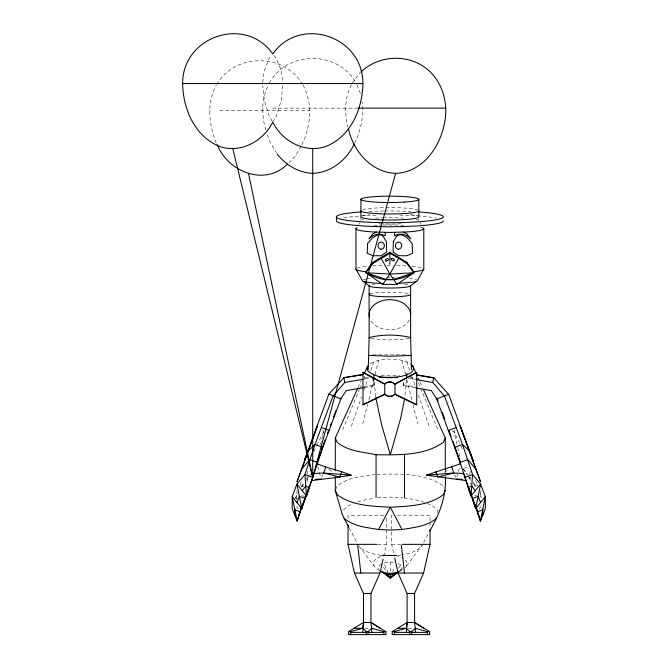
<?xml version="1.0" encoding="UTF-8"?>
<svg xmlns="http://www.w3.org/2000/svg" width="668" height="668" viewBox="0 0 668 668"><rect width="100%" height="100%" fill="white"/><g stroke="black" fill="none" stroke-linecap="round" stroke-linejoin="round"><path stroke-width="0.5" stroke-dasharray="3.34 2.5" d="M296.792 499.589L296.976 490.73M406.411 380.109L404.791 397.594M282.781 85.546L281.27 100.434L276.26 116.165L273.27 121.225M303.122 85.287C313.309 103.899 310.57 127.029 301.627 145.499M216.248 142.969C209.034 124.699 206.295 103.106 216.248 85.287M262.699 82.565L264.277 70.574L269.287 58.483L271.609 55.452M265.839 129.934C261.422 115.322 261.213 98.68 268.519 84.928M469.746 474.146L470.147 471.282M307.063 482.221L307.89 477.086M415.337 387.849L403.322 385.778L404.023 381.695M403.322 385.778L404.324 380.785M383.733 556.227L386.405 544.353L386.405 517.767M320.481 444.604L323.588 431.645L322.778 429.983M362.791 423.687L367.575 404.574M368.828 399.547L373.863 379.432M375.124 374.397L378.647 360.319C389.185 358.349 400.892 358.315 410.461 363.718M400.959 570.305L402.019 569.002L402.019 566.347L400.959 565.053L397.485 563.199M404.942 567.917L406.637 565.846L407.213 563.617L406.637 561.387L402.929 557.972M456.854 477.144L458.131 472.385M458.39 471.433L459.667 466.673M295.473 498.403L296.968 493.744M405.534 373.195L407.647 373.203M351.393 426.318L361.588 396.984M363.968 390.145L368.385 377.437M370.765 370.59L373.829 361.797L378.647 360.319M300.099 484.985L301.844 480.125M321.876 477.194L322.92 474.422M351.401 84.928C344.404 97.778 344.63 113.084 347.786 126.987M342.659 429.741L359.376 389.553M359.776 388.592L361.363 384.768M364.152 378.071L364.953 376.159M392.675 572.342L395.064 566.656M335.662 489.51L337.156 486.079C347.661 477.37 362.014 476.175 375.032 474.505M358.015 387.607L360.987 381.019M313.818 451.827L316.482 446.324M316.924 445.406L323.588 431.645M454.749 429.983L453.939 431.645L457.522 446.6M423.646 542.541L429.374 531.736M301.134 146.35L295.156 156.479L288.918 162.691M354.675 143.278C360.737 130.728 364.002 116.09 362.098 102.154M301.402 486.671L304.174 482.246M306.387 478.705L308.048 476.059M358.716 224.364L359.827 222.628M479.248 508.974L480.943 506.419M301.711 487.022L304.082 483.657M306.453 480.292L308.232 477.77M308.816 476.935L310.595 474.414M406.637 565.846L422.218 545.238C417.391 551.517 409.167 553.805 401.635 554.924M216.824 84.527C234.384 52.847 284.927 52.814 302.512 84.485M269.287 83.066C287.365 50.309 338.083 50.309 356.169 83.066M352.17 83.066L360.144 72.678M398.454 568.101L400.959 565.053M343.502 509.818L348.162 505.826L353.23 503.505M399.673 570.806L402.019 569.002M444.395 472.318L448.529 469.37M381.428 563.85L378.564 566.347L378.564 569.002M398.863 571.691L402.253 569.704L399.623 571.19M370.122 363.718L373.829 361.797M380.96 556.494C377.612 557.596 373.771 559.742 373.37 563.617C373.679 567.282 377.211 569.103 380.084 570.697M474.756 486.237L477.687 485.16M474.723 495.89L476.668 495.172M410.728 376.71L411.463 376.485M357.772 501.802L365.805 499.614L374.631 498.27M409.225 338.325C396.274 340.363 382.739 340.505 369.83 338.15M463.784 468.276L468.802 467.007M364.494 378.088L368.494 377.395M363.784 379.165L368.786 378.305M363.901 386.605L373.913 384.877L374.205 385.778L364.194 387.507M398.696 555.417L400.658 555.091M393.619 562.231L390.287 562.013L383.925 562.874L387.908 572.342M377.579 497.819L390.287 497.084L403.004 497.819M372.861 354.858L406.854 354.858M400.984 223.788L397.36 223.955A28.941 3.173 0 0 1 383.29 223.98M377.069 474.338C399.264 473.862 424.531 472.585 443.418 486.079L444.17 487.79M381.136 375.7L399.614 375.717M262.566 108.141L263.417 108.141M272.769 108.141L359.334 108.141M209.527 110.37L210.378 110.37M219.73 110.37L309.843 110.37M392.308 515.195L391.657 515.195L391.657 544.353L394.32 556.227M397.276 515.195L430.033 515.195L430.033 525.607M383.833 515.721L348.028 515.721L348.028 518.794M377.804 544.353L386.405 544.353M391.657 544.353L401.251 544.353M364.745 628.304L368.744 628.304M408.373 628.304L413.375 628.304M403.99 497.969L414.778 499.614L424.815 502.344M380.902 555.25C374.038 554.482 367.241 552.486 361.446 548.637M410.027 377.57L419.036 379.123M408.732 378.305L415.738 379.507M403.614 384.877L415.63 386.947M395.69 555.509L401.376 557.179M300.817 485.519L303.74 486.596M301.827 495.531L304.75 496.608M295.147 497.702L297.101 498.42M452.152 430.944L453.939 431.645L463.266 450.908M427.353 503.505L432.421 505.826L437.081 509.818L438.208 513.208M328.998 469.37L333.132 472.318M463.45 469.278L468.134 474.547M273.938 55.452L276.26 58.483L281.27 70.574L282.848 82.565M358.992 546.065L373.946 565.846M462.782 468.527L467.516 475.249M468.109 476.092L471.074 480.292M473.445 483.657L475.816 487.022M296.584 506.419L298.27 508.974M419.921 222.628L421.024 224.364M470.03 476.944L471.14 478.705M473.353 482.246L476.125 486.671M383.515 567.182L386.638 572.184M272.277 121.225L269.287 116.165L264.277 100.434L262.766 85.546M276.761 153.406L269.287 140.748L267.091 133.867M349.306 528.137L356.937 542.541M418.318 378.197L419.596 381.019M420.022 381.962L422.568 387.607M418.418 382.856L437.924 429.741M356.937 84.928L361.179 95.165M454.607 474.422L455.651 477.194M475.683 480.125L477.77 485.962M406.754 361.797L409.818 370.59M411.855 376.46L415.93 388.191M418.31 395.03L429.19 426.318M480.551 490.73L480.559 493.744L481.753 497.476M317.851 466.673L319.137 471.433M319.387 472.385L320.673 477.144M401.936 360.319L405.459 374.397M406.72 379.432L412.006 400.549M413.008 404.574L417.792 423.687M457.764 447.593L460.386 458.557M375.608 396.608L374.239 381.144M372.794 377.612L374.205 385.778M372.677 377.729L373.913 384.877M469.637 477.086L470.798 484.275M307.38 471.282L307.781 474.146M480.559 493.744L480.709 498.62M445.297 469.646L445.297 472.71M418.811 218.87L418.811 220.891M390.287 562.013L390.287 572.017M360.929 216.849L360.929 220.891M369.83 293.937A20.75 2.28 0 0 1 388.968 292.25A20.75 2.28 0 0 1 409.375 293.753M409.242 320.055A20.75 15.03 0 0 1 389.327 329.7A20.75 15.03 0 0 1 370.13 319.312M363.25 279.758A27.563 3.023 0 0 1 366.006 279.032M366.749 278.898A27.563 3.023 0 0 1 370.381 278.406M386.789 277.537A27.563 3.023 0 0 1 389.87 277.521M391.924 277.529A27.563 3.023 0 0 1 395.005 277.571M409.359 278.406A27.563 3.023 0 0 1 416.49 279.758M371.901 284.61A20.75 2.28 0 0 1 375.199 284.134M404.541 284.134A20.75 2.28 0 0 1 409.375 284.969M357.104 268.144A33.918 3.724 0 0 1 368.719 266.198M372.911 265.881A33.918 3.724 0 0 1 382.998 265.463M386.922 265.396A33.918 3.724 0 0 1 392.817 265.396M396.742 265.463A33.918 3.724 0 0 1 406.829 265.881M412.006 266.281A33.918 3.724 0 0 1 422.635 268.144M373.871 225.433A33.918 3.724 0 0 1 381.094 225.124M382.998 225.074A33.918 3.724 0 0 1 405.868 225.433M420.289 227.07A33.918 3.724 0 0 1 421.992 227.521M382.38 223.955A28.941 3.173 0 0 1 378.297 223.797M361.914 220.064A28.941 3.173 0 0 1 363.642 219.547M375.399 218.135A28.941 3.173 0 0 1 382.38 217.818M383.29 217.793A28.941 3.173 0 0 1 403.405 218.077M416.097 219.547A28.941 3.173 0 0 1 417.826 220.064M343.586 217.952A53.44 5.862 0 0 1 377.963 215.171M399.823 215.129A53.44 5.862 0 0 1 436.154 217.952M368.92 211.455A53.44 5.862 0 0 1 383.891 211.021M384.893 211.013A53.44 5.862 0 0 1 410.82 211.455M362.674 215.764A28.941 3.173 0 0 1 369.404 214.603M410.336 214.603A28.941 3.173 0 0 1 417.826 216.031M362.674 209.702A28.941 3.173 0 0 1 391.131 207.623A28.941 3.173 0 0 1 417.826 209.969"/><path stroke-width="1" d="M482.839 514.97L482.855 508.874M385.135 232.372L385.085 235.871C379.85 232.522 372.903 234.251 369.02 238.868L372.911 233.767L376.234 232.097M368.252 369.454L369.12 337.574L369.12 285.745A20.75 2.28 0 0 0 381.929 287.85A20.75 2.28 0 0 0 404.541 287.357L407.839 286.889A20.75 2.28 0 0 0 410.62 285.745L410.62 337.574L411.463 369.454M406.553 378.038L406.754 374.923L410.461 373.003L412.782 370.765L413.575 368.36L412.782 365.955L411.037 364.277M362.883 83.558C362.599 108.959 350.633 136.715 325.708 146.542C304.884 153.598 282.046 141.123 272.769 122.069C263.501 141.123 240.664 153.598 219.839 146.542C194.906 136.715 182.94 108.959 182.656 83.558C182.314 36.289 245.432 15.022 272.769 53.933C300.116 15.022 363.225 36.289 362.883 83.558L182.656 83.558M360.945 72.06C376.602 56.838 401.769 53.974 420.69 64.704C441.506 76.611 449.606 102.421 444.061 125.025C439.243 148.613 421.491 172.536 395.615 173.354C371.466 172.561 353.464 151.252 348.412 128.949M363.592 622.459L362.749 632.379M407.221 622.459L406.378 632.379M404.616 398.596L400.666 418.302L390.287 454.749L381.603 424.714L375.783 397.619M475.324 490.671L471.742 486.129L468.151 487.465L471.015 496.032L464.803 477.42L472.577 474.556L480.618 484.083L471.015 496.032L472.577 474.556L462.506 444.504L444.479 396.091L432.755 382.447L433.674 377.696L416.657 374.756M370.965 622.459L363.467 622.459L348.571 631.636L348.571 634.6L385.92 634.6L385.92 631.636L370.965 622.459L370.965 593.451L379.958 573.035L383.073 559.191M414.594 622.459L407.096 622.459L392.2 631.636L392.2 634.6L429.549 634.6L429.549 631.636L414.594 622.459L414.594 593.451L423.587 573.035L430.033 544.353L430.033 529.774M395.615 173.354L312.724 477.42L306.503 496.032L296.909 484.083L304.942 474.556L315.02 444.504L333.04 396.091L344.763 382.447L362.782 379.341M302.128 505.751L303.932 500.933L301.811 508.582L292.217 496.625L296.909 484.083L301.811 508.582L306.453 494.813M307.455 492.608L306.503 496.032L304.942 474.556L312.724 477.42L308.967 487.473M445.297 476.785C446.625 495.873 439.36 514.552 429.85 530.835M299.965 511.529L297.118 521.124L292.183 508.665L292.217 496.625L297.118 521.124L303.932 500.933M301.159 507.797L300.266 510.594L301.41 507.68M363.192 387.682L346.174 390.621L340.822 398.955L322.803 447.36L312.724 477.42L232.823 148.764M317.083 463.817L325.692 467.007L323.763 473.036L313.985 473.478L312.841 476.159M325.692 467.007L341.732 471.733L339.753 477.035L312.048 480.526M433.674 377.696L448.512 394.354L436.705 398.955L431.344 390.621L416.331 388.024M307.697 491.147L308.624 488.391L306.821 493.218M301.694 469.153L317.425 425.842L297.001 481.703L301.694 469.153L309.727 459.634L317.509 462.49M316.874 462.682L320.072 453.906M321.483 450.007L325.391 439.285M327.52 433.432L328.581 430.509M362.874 374.414L343.853 377.696L328.906 394.02L304.433 460.31L307.981 451.109L315.02 444.504L322.803 447.36L316.941 462.757M330.343 425.716L331.395 422.852M333.507 417.133L335.962 410.453M307.773 491.757L309.368 487.465L305.785 486.129L302.203 490.671M297.018 502.603L299.364 496.332L305.218 498.487L302.871 504.757M304.291 499.973L306.094 495.147M298.546 516.331L300.258 511.822L294.864 509.834M335.286 470.664L335.286 438.016L357.589 388.551M423.42 389.486L445.297 438.016L443.418 442.3C424.222 455.985 398.512 454.875 376.059 454.749C362.858 451.885 347.961 451.343 337.156 442.3L335.286 438.016M445.297 490.362L443.418 494.646C428.472 505.968 408.257 506.127 390.287 507.237C372.326 506.127 352.111 505.968 337.156 494.646L335.286 490.362L335.286 476.785M364.394 373.487L367.801 365.955L367.008 368.36L367.801 370.765C378.18 379.833 394.32 378.656 406.754 374.923M335.286 490.362L342.099 514.051L344.053 518.234C353.531 526.451 366.715 527.47 378.572 529.499L390.287 507.237L402.002 529.499C413.868 527.47 427.052 526.451 436.53 518.234M398.654 258.274L406.829 263.409L413.859 272.719C397.168 282.18 382.58 282.18 365.889 272.719L372.911 263.409L389.87 253.297L398.654 258.274L389.87 274.072L382.739 284.393L365.889 272.719L365.889 271.734L372.911 262.382L389.87 252.228L406.829 262.382L413.859 271.734L413.859 272.719L397.001 284.393L382.739 284.393L382.739 283.466M423.788 228.723L423.788 269.104L417.433 280.543A27.563 3.023 0 0 1 413.743 282.055L397.953 283.424M354.174 144.121C346.575 160.186 330.894 172.711 312.724 173.354C298.538 172.837 286.054 165.088 277.262 154.25M398.153 572.1L393.193 574.171L390.287 578.02L380.317 570.764M391.548 576.492L390.287 578.02L385.762 574.138M287.532 164.077C264.971 186.748 227.988 172.002 217.242 144.655M354.232 628.304L362.749 628.304L366.239 631.636L368.093 631.636L371.742 628.304L370.832 622.459L380.259 628.304M397.861 628.304L406.378 628.304L409.868 631.636L411.722 631.636L415.371 628.304L414.461 622.459L423.888 628.304M398.111 572.008L390.287 578.02L387.39 574.171L384.584 573.319L380.084 570.697M409.918 286.338L416.49 281.328M398.086 572.267L390.287 578.02L390.287 574.455L393.193 574.171M394.98 383.958L416.715 372.301L416.715 404.9L394.98 394.37A7.248 7.189 0 0 1 384.735 394.37L363 404.9L363 372.301L384.735 383.958A7.248 7.189 0 0 1 389.853 381.854L391.732 382.104L394.98 383.958L394.98 394.37M416.715 372.544L394.98 384.2L393.076 382.898M363 404.666L384.735 394.137A7.248 7.189 0 0 0 394.98 394.137L416.715 404.666M465.479 480.526L426.326 475.165L460.444 463.817M438.049 400.909L436.997 398.053L436.705 398.955L448.295 430.442L456.077 427.578M482.663 509.834L477.269 511.822L478.981 516.331M398.754 571.691C393.352 573.837 387.231 573.837 381.829 571.691M411.463 355.384L389.853 356.253L368.252 355.384M348.571 631.636L350.7 631.636L362.749 628.304L363.467 622.459L363.467 593.451L354.466 573.035L348.028 544.353L348.028 524.923M392.2 631.636L394.329 631.636L406.378 628.304L407.096 622.459L407.096 593.451L398.095 573.035L394.763 558.206M343.853 377.696L362.974 374.748M351.193 475.165L339.753 477.035L323.763 473.036L351.193 475.165L341.732 471.733M426.326 475.165L453.764 473.036L463.542 473.478L465.446 477.946M396.834 555.517L381.887 555.417M402.002 529.499L390.287 530.075L378.572 529.499M315.321 479.315L321.183 479.048M397.535 377.295L379.057 377.236M358.349 108.141L445.773 108.141M348.028 544.353L376.81 544.353M402.178 544.353L430.033 544.353M354.466 573.035L379.958 573.035M398.095 573.035L423.587 573.035M363.467 593.451L370.965 593.451M407.096 593.451L414.594 593.451M371.742 632.379L371.742 628.304L383.791 631.636L385.92 631.636M415.371 632.379L415.371 628.304L427.42 631.636L429.549 631.636M350.7 632.379L366.239 632.379M368.093 632.379L383.791 632.379M394.329 632.379L409.868 632.379M411.722 632.379L427.42 632.379M456.344 479.048L462.206 479.315M387.39 574.171L390.287 574.455M386.238 383.056A7.248 7.189 0 0 1 389.853 382.096L391.732 382.338M416.548 375.09L433.565 378.03M416.74 379.683L432.755 382.447M321.45 427.578L329.232 430.442M403.505 232.097L406.829 233.767L410.72 238.868C406.837 234.251 399.89 232.522 394.654 235.871L394.604 232.372M363 372.544L384.735 384.2M363.25 281.328L369.83 286.338M410.62 337.574C397.527 334.284 382.213 334.284 369.12 337.574L369.83 338.15M448.612 394.02L480.526 481.703L475.833 469.153L467.8 459.634L460.018 462.49L468.56 487.473M397.001 284.393L389.87 274.072L381.094 258.274M355.952 228.723L355.952 269.104L362.315 280.543A27.563 3.023 0 0 0 381.754 283.432M344.053 518.234L348.821 527.236M412.782 365.955L417.041 375.366M460.586 462.757L448.295 430.442M480.509 502.603L478.163 496.332L472.309 498.487L475.708 508.582L485.31 496.625L480.618 484.083L475.708 508.582L470.447 492.976M460.745 464.444L454.724 447.36L462.506 444.504L469.546 451.109L473.094 460.31L460.102 425.842L475.833 469.153M469.838 491.765L468.903 488.391L473.236 499.973M473.595 500.933L477.202 510.569M442.266 412.365L444.721 419.036M448.946 430.509L451.075 436.363M452.846 441.231L456.745 451.952M458.165 455.852L460.653 462.682M474.823 504.565L480.401 521.124L485.344 508.665L485.31 496.625L480.401 521.124L477.562 511.529M468.903 488.391L469.829 491.147M340.53 398.053L340.822 398.955L328.906 394.02M435.795 471.733L437.774 477.035L453.764 473.036L451.835 467.007M476.368 507.797L477.261 510.594M248.446 173.354L312.724 477.42L312.724 148.764M343.962 378.03L344.763 382.447M401.368 545.38L404.466 573.035M357.622 544.353L360.837 573.035M373.829 374.923L374.097 379.073M294.671 508.874L294.68 514.97M445.297 438.016L445.297 469.646M427.42 631.636L427.42 634.6M418.811 199.348L418.811 216.849A28.941 3.173 0 0 1 404.34 219.597L397.36 219.914A28.941 3.173 0 0 1 375.399 219.597L369.404 219.096A28.941 3.173 0 0 1 360.929 216.849L360.929 199.348M411.722 631.636L411.722 634.6M409.868 631.636L409.868 634.6M406.829 262.382L406.829 263.409M404.524 454.749L404.524 497.593M394.329 631.636L394.329 634.6M389.87 252.228L389.87 264.177M384.735 383.958L384.735 394.37M383.791 631.636L383.791 634.6M376.059 454.749L376.059 497.593M372.911 262.382L372.911 263.409M368.093 631.636L368.093 634.6M366.239 631.636L366.239 634.6M350.7 631.636L350.7 634.6M336.43 216.849L336.43 220.891A53.44 5.862 0 0 0 352.078 225.032L363.15 225.968A53.44 5.862 0 0 0 403.706 226.552L416.59 225.968A53.44 5.862 0 0 0 443.31 220.891M410.62 294.53A20.75 2.28 0 0 1 407.839 295.665L404.541 296.141A20.75 2.28 0 0 1 379.499 296.5A20.75 2.28 0 0 1 369.83 293.937M369.521 317.609A20.75 15.03 0 0 1 380.084 301.427A20.75 15.03 0 0 1 404.541 304.049L407.839 307.163A20.75 15.03 0 0 1 410.62 314.678M423.788 269.104A33.918 3.724 0 0 1 413.859 271.734M365.889 271.734A33.918 3.724 0 0 1 355.952 269.104M422.635 227.755A33.918 3.724 0 0 1 406.829 231.946L389.87 232.439L372.911 231.946A33.918 3.724 0 0 1 357.104 227.755M418.752 211.915A53.44 5.862 0 0 1 416.59 221.926L403.706 222.511A53.44 5.862 0 0 1 363.15 221.926L352.078 220.999A53.44 5.862 0 0 1 360.987 211.915M418.811 210.796A28.941 3.173 0 0 1 404.34 213.543L397.36 213.86A28.941 3.173 0 0 1 375.399 213.543L369.404 213.034A28.941 3.173 0 0 1 360.929 210.796M393.327 241.808L393.11 252.003L398.654 255.727L406.829 255.727L412.532 253.306L412.156 243.553L406.829 237.391L401.911 234.911L398.654 234.911L396.383 236.539L393.327 241.808M367.584 243.553L367.208 253.306L372.911 255.727L381.094 255.727L386.63 252.003L386.413 241.808L383.357 236.539L381.094 234.911L377.829 234.911L372.911 237.391L367.584 243.553M413.859 272.719L393.602 279.474L386.137 279.474L365.889 272.719L389.87 274.072L413.859 272.719M404.34 202.103L397.36 202.421A28.941 3.173 0 0 1 375.399 202.103L369.404 201.594A28.941 3.173 0 0 1 371.266 196.918A28.941 3.173 0 0 1 413.575 197.528A28.941 3.173 0 0 1 404.34 202.103M386.53 260.988A1.82 1.01 -31.3 0 0 388.517 258.85A1.82 1.01 -31.3 0 0 385.77 259.409A1.82 1.01 -31.3 0 0 386.53 260.988M391.381 259.618A1.779 0.985 31.3 0 0 394.162 260.72A1.779 0.985 31.3 0 0 392.834 258.549A1.779 0.985 31.3 0 0 391.381 259.618M381.094 249.356A3.741 3.691 50.2 0 0 381.094 241.95A3.741 3.432 75.2 0 0 381.094 249.356M398.654 249.356A3.741 3.432 -75.2 0 0 398.654 241.95A3.741 3.691 -50.2 0 0 398.654 249.356"/></g></svg>
